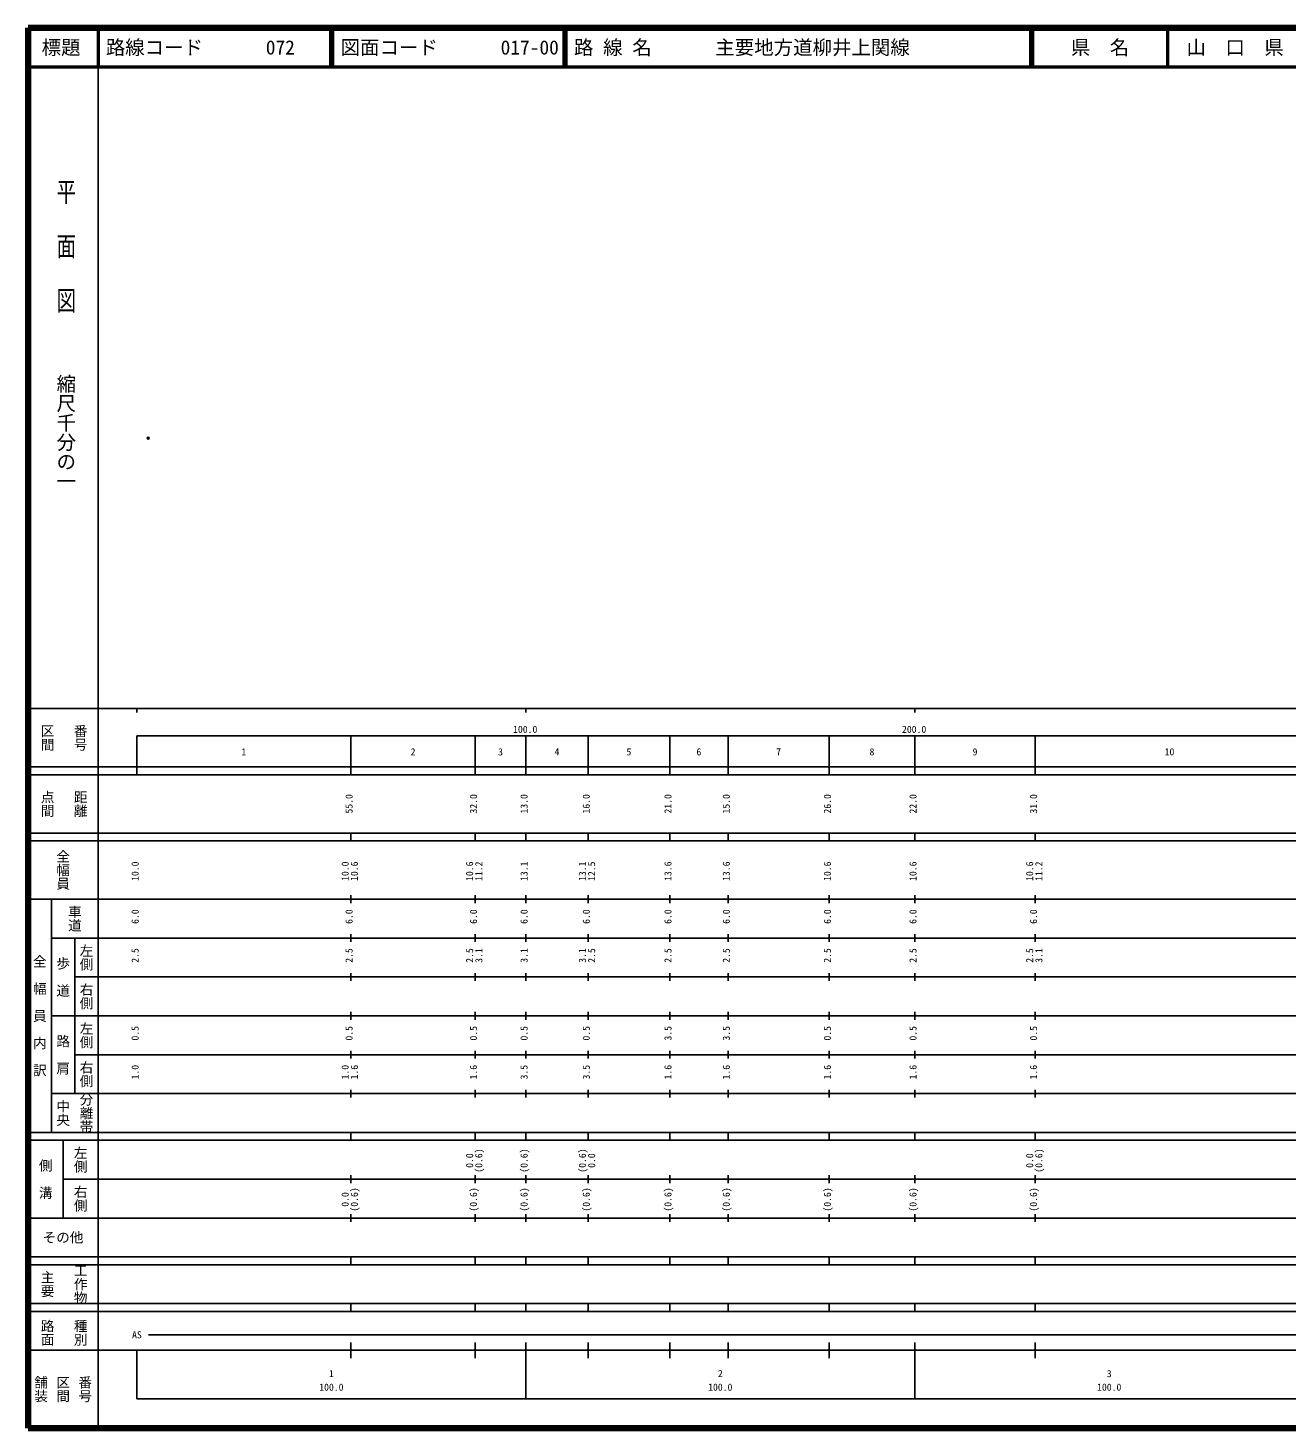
# Model space of a CAD drawing. Units: millimetres on the paper. Extents: x 40 to 680, y 20 to 380.
# Drawn here: x 40 to 363.7, y 20 to 380 of the extents above; entities that cross this region are included whole.
import ezdxf
from ezdxf.enums import TextEntityAlignment as Align

# ---------------------------------------------------------------- set-up
doc = ezdxf.new("R2010")
doc.units = ezdxf.units.MM
doc.header["$PDMODE"] = 32
doc.header["$PDSIZE"] = 0.5
doc.layers.add('M-OTRS', color=6, linetype='Continuous')
doc.layers.add('M-TTL-TXT', color=7, linetype='Continuous')
for name, color, linetype, lineweight in [('M-TTL', 2, 'Continuous', 140), ('M-TTL-BAND', 7, 'Continuous', 25), ('M-TTL-LINE', 7, 'Continuous', 50)]:
    doc.layers.add(name, color=color, linetype=linetype, lineweight=lineweight)
doc.styles.add('@ＭＳ ゴシック', font='')
doc.styles.add('ＭＳ ゴシック', font='')
doc.styles.get('@ＭＳ ゴシック').set_extended_font_data('@MS Gothic')
doc.styles.get('ＭＳ ゴシック').set_extended_font_data('MS Gothic')

msp = doc.modelspace()

# ---------------------------------------------------------------- linework, layer by layer
at = {"layer": 'M-OTRS'}
msp.add_point((70.924, 274.541), dxfattribs=at)
at = {"layer": 'M-TTL'}
for p, q in [((40, 380), (40, 20)), ((680, 380), (40, 380)), ((40, 20), (680, 20))]:
    msp.add_line(p, q, dxfattribs=at)
at = {"layer": 'M-TTL-BAND'}
for p, q in [((58, 370), (58, 20)), ((40, 205), (579, 205)), ((68, 205), (68, 204)), ((168, 205), (168, 204)), ((268, 205), (268, 204)), ((68, 198), (579, 198)), ((68, 198), (68, 188)), ((123, 188), (123, 198)), ((155, 188), (155, 198)), ((168, 188), (168, 198)), ((184, 188), (184, 198)), ((205, 188), (205, 198)), ((220, 188), (220, 198)), ((246, 188), (246, 198)), ((268, 188), (268, 198)), ((299, 188), (299, 198)), ((40, 190), (579, 190)), ((40, 188), (579, 188)), ((40, 173), (579, 173)), ((123, 171), (123, 173)), ((155, 171), (155, 173)), ((168, 171), (168, 173)), ((184, 171), (184, 173)), ((205, 171), (205, 173)), ((220, 171), (220, 173)), ((246, 171), (246, 173)), ((268, 171), (268, 173)), ((299, 171), (299, 173)), ((40, 171), (579, 171)), ((40, 156), (579, 156)), ((46, 96), (46, 156)), ((123, 155), (123, 157)), ((155, 155), (155, 157)), ((168, 155), (168, 157)), ((184, 155), (184, 157)), ((205, 155), (205, 157)), ((220, 155), (220, 157)), ((246, 155), (246, 157)), ((268, 155), (268, 157)), ((299, 155), (299, 157)), ((46, 146), (579, 146)), ((52, 146), (52, 106)), ((123, 145), (123, 147)), ((155, 145), (155, 147)), ((168, 145), (168, 147)), ((184, 145), (184, 147)), ((205, 145), (205, 147)), ((220, 145), (220, 147)), ((246, 145), (246, 147)), ((268, 145), (268, 147)), ((299, 145), (299, 147)), ((123, 135), (123, 137)), ((155, 135), (155, 137)), ((168, 135), (168, 137)), ((184, 135), (184, 137)), ((205, 135), (205, 137)), ((220, 135), (220, 137)), ((246, 135), (246, 137)), ((268, 135), (268, 137)), ((299, 135), (299, 137)), ((52, 136), (579, 136)), ((46, 126), (579, 126)), ((123, 125), (123, 127)), ((155, 125), (155, 127)), ((168, 125), (168, 127)), ((184, 125), (184, 127)), ((205, 125), (205, 127)), ((220, 125), (220, 127)), ((246, 125), (246, 127)), ((268, 125), (268, 127)), ((299, 125), (299, 127)), ((52, 116), (579, 116)), ((123, 115), (123, 117)), ((155, 115), (155, 117)), ((168, 115), (168, 117)), ((184, 115), (184, 117)), ((205, 115), (205, 117)), ((220, 115), (220, 117)), ((246, 115), (246, 117)), ((268, 115), (268, 117)), ((299, 115), (299, 117)), ((46, 106), (579, 106)), ((123, 105), (123, 107)), ((155, 105), (155, 107)), ((168, 105), (168, 107)), ((184, 105), (184, 107)), ((205, 105), (205, 107)), ((220, 105), (220, 107)), ((246, 105), (246, 107)), ((268, 105), (268, 107)), ((299, 105), (299, 107)), ((40, 96), (579, 96)), ((40, 94), (579, 94)), ((49, 94), (49, 74)), ((123, 94), (123, 96)), ((155, 94), (155, 96)), ((168, 94), (168, 96)), ((184, 94), (184, 96)), ((205, 94), (205, 96)), ((220, 94), (220, 96)), ((246, 94), (246, 96)), ((268, 94), (268, 96)), ((299, 94), (299, 96)), ((49, 84), (579, 84)), ((123, 83), (123, 85)), ((155, 83), (155, 85)), ((168, 83), (168, 85)), ((184, 83), (184, 85)), ((205, 83), (205, 85)), ((220, 83), (220, 85)), ((246, 83), (246, 85)), ((268, 83), (268, 85)), ((299, 83), (299, 85)), ((40, 74), (579, 74)), ((123, 73), (123, 75)), ((155, 73), (155, 75)), ((168, 73), (168, 75)), ((184, 73), (184, 75)), ((205, 73), (205, 75)), ((220, 73), (220, 75)), ((246, 73), (246, 75)), ((268, 73), (268, 75)), ((299, 73), (299, 75)), ((40, 64), (579, 64)), ((40, 62), (579, 62)), ((123, 62), (123, 64)), ((155, 62), (155, 64)), ((168, 62), (168, 64)), ((184, 62), (184, 64)), ((205, 62), (205, 64)), ((220, 62), (220, 64)), ((246, 62), (246, 64)), ((268, 62), (268, 64)), ((299, 62), (299, 64)), ((40, 52), (579, 52)), ((123, 50), (123, 52)), ((155, 50), (155, 52)), ((168, 50), (168, 52)), ((184, 50), (184, 52)), ((205, 50), (205, 52)), ((220, 50), (220, 52)), ((246, 50), (246, 52)), ((268, 50), (268, 52)), ((299, 50), (299, 52)), ((40, 50), (579, 50)), ((71, 44), (565, 44)), ((40, 40), (579, 40)), ((68, 40), (68, 27.5)), ((123, 38), (123, 42)), ((155, 38), (155, 42)), ((168, 27.5), (168, 42)), ((184, 38), (184, 42)), ((205, 38), (205, 42)), ((220, 38), (220, 42)), ((246, 38), (246, 42)), ((268, 27.5), (268, 42)), ((299, 38), (299, 42)), ((68, 27.5), (579, 27.5))]:
    msp.add_line(p, q, dxfattribs=at)
at = {"layer": 'M-TTL-LINE'}
for p, q in [((58, 380), (58, 370)), ((117.75, 380), (117.75, 370)), ((118.25, 380), (118.25, 370)), ((177.75, 380), (177.75, 370)), ((178.25, 380), (178.25, 370)), ((297.75, 380), (297.75, 370)), ((298.25, 380), (298.25, 370)), ((333, 380), (333, 370)), ((40, 370), (680, 370))]:
    msp.add_line(p, q, dxfattribs=at)

# ---------------------------------------------------------------- texts
at = {"layer": 'M-TTL-BAND', "style": '@ＭＳ ゴシック', "width": 1.4}
msp.add_text('平  面  図', height=3.666, rotation=270, dxfattribs=at).set_placement((49.777, 306.475), align=Align.MIDDLE_RIGHT)
at = {"layer": 'M-TTL-BAND', "style": '@ＭＳ ゴシック'}
msp.add_text('縮尺千分の一', height=3.666, rotation=270, dxfattribs=at).set_placement((49.777, 261.03), align=Align.MIDDLE_RIGHT)
for s, p in [('区間', (45, 197.5)), ('番号', (53.5, 197.5)), ('点間', (45, 180.5)), ('距離', (53.5, 180.5)), ('全幅員', (49, 163.5)), ('車道', (52, 151)), ('左側', (55, 141)), ('全\u3000幅\u3000員\u3000内\u3000訳', (43, 126)), ('歩\u3000道', (49, 136)), ('右側', (55, 131)), ('左側', (55, 121)), ('路\u3000肩', (49, 116)), ('右側', (55, 111)), ('分離帯', (55, 101)), ('中央', (49, 101)), ('左側', (53.5, 89)), ('側\u3000溝', (44.5, 84)), ('右側', (53.5, 79)), ('工作物', (53.5, 57)), ('主要', (45, 57)), ('路面', (45, 44.5)), ('種別', (53.5, 44.5)), ('舗装', (43.333, 30)), ('区間', (49, 30)), ('番号', (54.667, 30))]:
    msp.add_text(s, height=2.566, rotation=270, dxfattribs=at).set_placement(p, align=Align.MIDDLE_CENTER)
at = {"layer": 'M-TTL-BAND', "style": 'ＭＳ ゴシック'}
for s, p in [('100.0', (167.844, 198.195)), ('200.0', (267.844, 198.195)), ('1', (95.5, 192.405)), ('2', (139, 192.405)), ('3', (161.5, 192.405)), ('4', (176, 192.405)), ('5', (194.5, 192.405)), ('6', (212.5, 192.405)), ('7', (233, 192.405)), ('8', (257, 192.405)), ('9', (283.5, 192.405)), ('10', (333.5, 192.405)), ('AS', (68, 42.5)), ('1', (118, 32.523)), ('2', (218, 32.523)), ('3', (318, 32.523)), ('100.0', (118, 29.033)), ('100.0', (218, 29.033)), ('100.0', (318, 29.033))]:
    msp.add_text(s, height=1.833, dxfattribs=at).set_placement(p, align=Align.BOTTOM_CENTER)
for s, p in [('55.0', (124, 180.5)), ('32.0', (156, 180.5)), ('13.0', (169, 180.5)), ('16.0', (185, 180.5)), ('21.0', (206, 180.5)), ('15.0', (221, 180.5)), ('26.0', (247, 180.5)), ('22.0', (269, 180.5)), ('31.0', (300, 180.5)), ('10.0', (69, 163.174)), ('10.0', (123, 163.174)), ('10.6', (125.37, 163.174)), ('10.6', (155, 163.174)), ('11.2', (157.37, 163.174)), ('13.1', (169, 163.174)), ('13.1', (184, 163.174)), ('12.5', (186.37, 163.174)), ('13.6', (206, 163.174)), ('13.6', (221, 163.174)), ('10.6', (247, 163.174)), ('10.6', (269, 163.174)), ('10.6', (299, 163.174)), ('11.2', (301.37, 163.174)), ('6.0', (69, 151.5)), ('6.0', (124, 151.5)), ('6.0', (156, 151.5)), ('6.0', (169, 151.5)), ('6.0', (185, 151.5)), ('6.0', (206, 151.5)), ('6.0', (221, 151.5)), ('6.0', (247, 151.5)), ('6.0', (269, 151.5)), ('6.0', (300, 151.5)), ('2.5', (69, 141.5)), ('2.5', (124, 141.5)), ('2.5', (155, 141.5)), ('3.1', (157.37, 141.5)), ('3.1', (169, 141.5)), ('3.1', (184, 141.5)), ('2.5', (186.37, 141.5)), ('2.5', (206, 141.5)), ('2.5', (221, 141.5)), ('2.5', (247, 141.5)), ('2.5', (269, 141.5)), ('2.5', (299, 141.5)), ('3.1', (301.37, 141.5)), ('0.5', (69, 121.5)), ('0.5', (124, 121.5)), ('0.5', (156, 121.5)), ('0.5', (169, 121.5)), ('0.5', (185, 121.5)), ('3.5', (206, 121.5)), ('3.5', (221, 121.5)), ('0.5', (247, 121.5)), ('0.5', (269, 121.5)), ('0.5', (300, 121.5)), ('1.0', (69, 111.5)), ('1.0', (123, 111.5)), ('1.6', (125.37, 111.5)), ('1.6', (156, 111.5)), ('3.5', (169, 111.5)), ('3.5', (185, 111.5)), ('1.6', (206, 111.5)), ('1.6', (221, 111.5)), ('1.6', (247, 111.5)), ('1.6', (269, 111.5)), ('1.6', (300, 111.5)), ('0.0', (155, 88.764)), ('(0.6)', (157.37, 88.764)), ('(0.6)', (169, 88.764)), ('(0.6)', (184, 88.764)), ('0.0', (186.37, 88.764)), ('0.0', (299, 88.764)), ('(0.6)', (301.37, 88.764)), ('0.0', (123, 78.764)), ('(0.6)', (125.37, 78.764)), ('(0.6)', (156, 78.764)), ('(0.6)', (169, 78.764)), ('(0.6)', (185, 78.764)), ('(0.6)', (206, 78.764)), ('(0.6)', (221, 78.764)), ('(0.6)', (247, 78.764)), ('(0.6)', (269, 78.764)), ('(0.6)', (300, 78.764))]:
    msp.add_text(s, height=1.833, rotation=90, dxfattribs=at).set_placement(p, align=Align.BOTTOM_CENTER)
msp.add_text('その他', height=2.566, dxfattribs=at).set_placement((49, 69), align=Align.MIDDLE_CENTER)
at = {"layer": 'M-TTL-TXT', "style": 'ＭＳ ゴシック'}
for s, p in [('標題', (48.5, 375)), ('県\u3000名', (315.625, 375)), ('山\u3000口\u3000県', (350.375, 375))]:
    msp.add_text(s, height=3.666, dxfattribs=at).set_placement(p, align=Align.MIDDLE_CENTER)
for s, p in [('路線コード', (60, 375)), ('072', (101.142, 375)), ('072', (101.142, 375)), ('072', (101.142, 375)), ('図面コード', (120.38, 375)), ('017-00', (161.521, 375)), ('路 線 名', (180.38, 375)), ('主要地方道柳井上関線', (216.734, 375))]:
    msp.add_text(s, height=3.666, dxfattribs=at).set_placement(p, align=Align.MIDDLE_LEFT)

doc.saveas('drawing.dxf')
